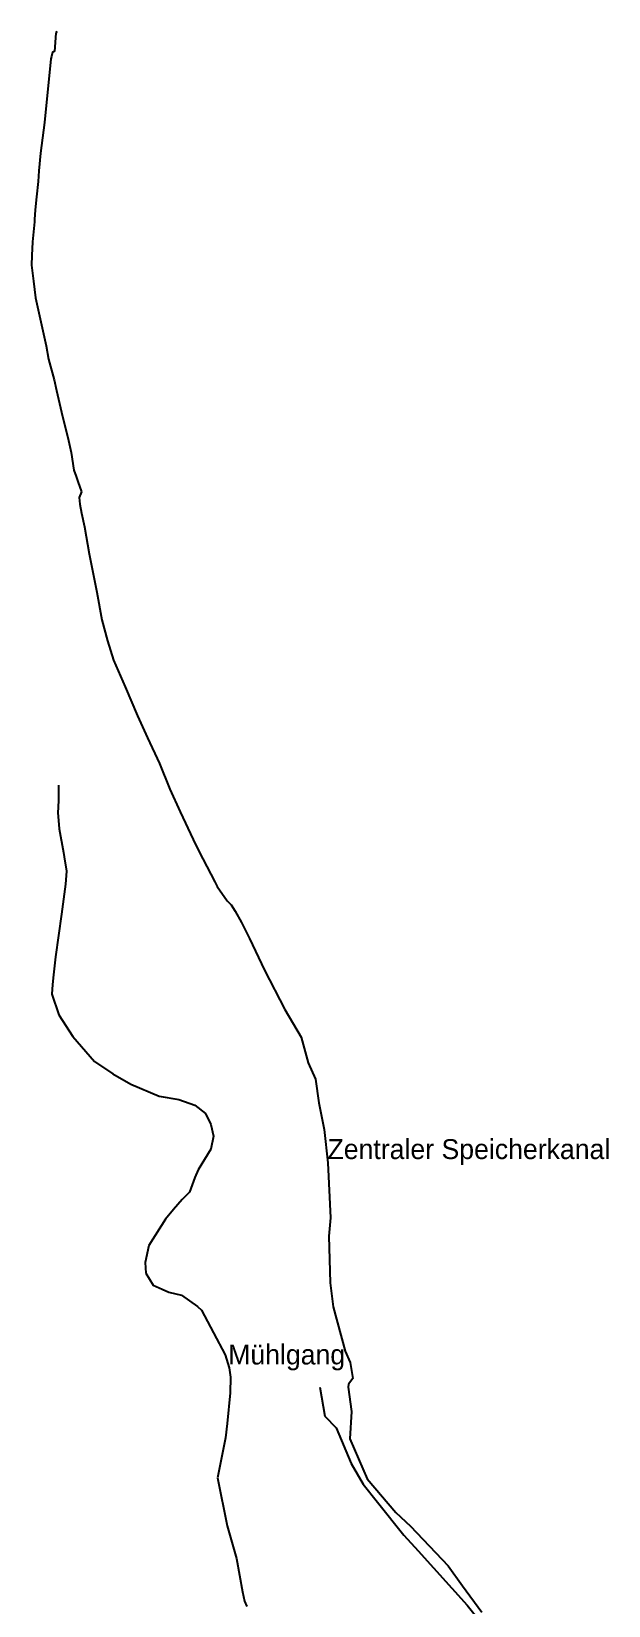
# Model space of a CAD drawing. Extents: x -3657 to 4700, y -7332 to 8131.
# Drawn here: x -356 to 902, y 4700 to 8131 of the extents above; entities that cross this region are included whole.
import ezdxf

# ---------------------------------------------------------------- set-up
doc = ezdxf.new("R2010")
doc.units = 0
for name, color, linetype in [('OSM_LABELS', 8, 'CONTINUOUS'), ('OSM_WATERWAY_CANAL', 4, 'CONTINUOUS'), ('OSM_WATERWAY_DRAIN', 4, 'CONTINUOUS'), ('OSM_WATERWAY_RIVER', 4, 'CONTINUOUS')]:
    doc.layers.add(name, color=color, linetype=linetype)

msp = doc.modelspace()

# ---------------------------------------------------------------- linework, layer by layer
at = {"layer": 'OSM_WATERWAY_CANAL'}
for p, q in [((-296.868484, 6487.895278), (-296.625781, 6455.715466)), ((-296.625781, 6455.715466), (-297.642099, 6439.358692)), ((-297.642099, 6439.358692), (-298.461221, 6428.305916)), ((-298.461221, 6428.305916), (-295.146811, 6392.72354)), ((-295.146811, 6392.72354), (-286.068211, 6341.029018)), ((-286.068211, 6341.029018), (-284.346538, 6331.610808)), ((-284.346538, 6331.610808), (-279.158767, 6300.509587)), ((-279.158767, 6300.509587), (-281.866419, 6271.965849)), ((-281.866419, 6271.965849), (-290.671979, 6206.683308)), ((-290.671979, 6206.683308), (-303.702084, 6113.424123)), ((-303.702084, 6113.424123), (-307.494314, 6074.728289)), ((-307.494314, 6074.728289), (-309.936511, 6053.779164)), ((-309.936511, 6053.779164), (-311.718859, 6032.329663)), ((-311.718859, 6032.329663), (-295.867335, 5987.551466)), ((-295.867335, 5987.551466), (-265.544658, 5940.382578)), ((-265.544658, 5940.382578), (-218.210035, 5885.741391)), ((-218.210035, 5885.741391), (-178.581224, 5858.865577)), ((-178.581224, 5858.865577), (-139.430235, 5835.970542)), ((-139.430235, 5835.970542), (-77.76098, 5809.93981)), ((-77.76098, 5809.93981), (-34.696408, 5802.778856)), ((-34.696408, 5802.778856), (0.525831, 5790.4251)), ((0.525831, 5790.4251), (23.923894, 5772.67839)), ((23.923894, 5772.67839), (34.974454, 5748.082072)), ((34.974454, 5748.082072), (40.988932, 5722.963138)), ((40.988932, 5722.963138), (35.23991, 5694.675149)), ((35.23991, 5694.675149), (7.753822, 5649.841354)), ((0.669935, 5633.150996), (-11.08598, 5601.037901)), ((7.753822, 5649.841354), (0.669935, 5633.150996)), ((-11.08598, 5601.037901), (-27.142284, 5584.61441)), ((-46.315803, 5562.786846), (-63.805571, 5541.793244)), ((-27.142284, 5584.61441), (-46.315803, 5562.786846)), ((-63.805571, 5541.793244), (-99.763502, 5484.939278)), ((-99.763502, 5484.939278), (-107.636173, 5447.366512)), ((-107.636173, 5447.366512), (-107.575497, 5435.991271)), ((-107.575497, 5435.991271), (-106.286139, 5424.61603)), ((-106.286139, 5424.61603), (-90.252587, 5398.018204)), ((-90.252587, 5398.018204), (-71.048731, 5389.378358)), ((-71.048731, 5389.378358), (-56.061836, 5383.029128)), ((-56.061836, 5383.029128), (-28.833619, 5376.691017)), ((-28.833619, 5376.691017), (6.03215, 5351.961265)), ((6.03215, 5351.961265), (14.716358, 5343.710602)), ((14.716358, 5343.710602), (41.163375, 5294.395652)), ((41.163375, 5294.395652), (66.374124, 5246.65967)), ((66.374124, 5246.65967), (75.24036, 5217.926901)), ((75.24036, 5217.926901), (77.697725, 5197.622707)), ((77.697725, 5197.622707), (77.250242, 5163.530343)), ((77.250242, 5163.530343), (70.575916, 5096.602116)), ((70.575916, 5096.602116), (66.882283, 5065.467537)), ((66.882283, 5065.467537), (49.60488, 4978.057205)), ((49.60488, 4978.057205), (70.629007, 4873.278226)), ((70.629007, 4873.278226), (90.818843, 4802.536013)), ((90.818843, 4802.536013), (104.546718, 4729.970204)), ((104.546718, 4729.970204), (108.619574, 4709.23235)), ((108.619574, 4709.23235), (113.602565, 4698.101738))]:
    msp.add_line(p, q, dxfattribs=at)
at = {"layer": 'OSM_WATERWAY_DRAIN'}
for p, q in [((-302.344465, 8126.886257), (-305.674044, 8087.100713)), ((-300.706221, 8130.689124), (-302.344465, 8126.886257)), ((-313.455701, 8071.36663), (-327.388356, 7932.395211)), ((-312.158758, 8076.448239), (-313.455701, 8071.36663)), ((-309.974433, 8085.588462), (-312.158758, 8076.448239)), ((-305.674044, 8087.100713), (-309.974433, 8085.588462)), ((-327.388356, 7932.395211), (-336.072565, 7865.455865)), ((-336.072565, 7865.455865), (-339.371805, 7827.049138)), ((-339.371805, 7827.049138), (-340.888698, 7803.909473)), ((-340.888698, 7803.909473), (-344.771942, 7770.617712)), ((-344.771942, 7770.617712), (-347.517517, 7742.218528)), ((-349.117838, 7720.746788), (-349.30745, 7715.687419)), ((-347.517517, 7742.218528), (-349.117838, 7720.746788)), ((-349.30745, 7715.687419), (-353.820204, 7671.976693)), ((-353.820204, 7671.976693), (-354.950289, 7642.554515)), ((-354.950289, 7642.554515), (-355.761826, 7621.483077)), ((-355.761826, 7621.483077), (-351.362839, 7586.545631)), ((-351.362839, 7586.545631), (-347.274814, 7550.451758)), ((-347.274814, 7550.451758), (-336.702075, 7504.194668)), ((-336.702075, 7504.194668), (-323.96018, 7445.394791)), ((-323.96018, 7445.394791), (-318.681395, 7416.295079)), ((-318.681395, 7416.295079), (-306.106358, 7371.77263)), ((-306.106358, 7371.77263), (-301.259887, 7348.388337)), ((-301.259887, 7348.388337), (-288.290458, 7291.300861)), ((-288.290458, 7291.300861), (-276.762077, 7245.644225)), ((-276.762077, 7245.644225), (-269.147278, 7213.064111)), ((-269.147278, 7213.064111), (-263.549945, 7174.624025)), ((-263.549945, 7174.624025), (-258.665552, 7160.49115)), ((-258.665552, 7160.49115), (-254.835399, 7149.638525)), ((-254.835399, 7149.638525), (-246.72761, 7127.010357)), ((-246.72761, 7127.010357), (-251.490652, 7115.134739)), ((-251.490652, 7115.134739), (-250.595685, 7100.534845)), ((-250.595685, 7100.534845), (-246.416647, 7080.564237)), ((-246.416647, 7080.564237), (-240.409754, 7050.875191)), ((-240.409754, 7050.875191), (-229.69291, 6992.442257)), ((-229.69291, 6992.442257), (-213.575929, 6908.957106)), ((-213.575929, 6908.957106), (-202.730149, 6847.966689)), ((-202.730149, 6847.966689), (-189.722798, 6802.543561)), ((-189.722798, 6802.543561), (-177.200852, 6760.645313)), ((-177.200852, 6760.645313), (-151.899089, 6702.379172)), ((-151.899089, 6702.379172), (-124.299234, 6639.087019)), ((-124.299234, 6639.087019), (-102.926222, 6590.795063)), ((-102.926222, 6590.795063), (-76.888766, 6534.941851)), ((-76.888766, 6534.941851), (-54.112629, 6478.999683)), ((-54.112629, 6478.999683), (-31.336491, 6430.018318)), ((-31.336491, 6430.018318), (-3.645623, 6369.317008)), ((-3.645623, 6369.317008), (8.823231, 6344.097998)), ((8.823231, 6344.097998), (44.136484, 6276.936263)), ((44.136484, 6276.936263), (49.301502, 6267.273424)), ((49.301502, 6267.273424), (71.121997, 6236.027649)), ((71.121997, 6236.027649), (79.722776, 6226.943024)), ((79.722776, 6226.943024), (88.315971, 6213.010299)), ((88.315971, 6213.010299), (102.096937, 6188.269428)), ((102.096937, 6188.269428), (119.692888, 6154.021391)), ((119.692888, 6154.021391), (152.033031, 6084.724712)), ((152.033031, 6084.724712), (196.288363, 5998.726556)), ((196.288363, 5998.726556), (231.988423, 5938.414428)), ((231.988423, 5938.414428), (247.377295, 5883.028235)), ((247.377295, 5883.028235), (263.14539, 5847.456978)), ((263.14539, 5847.456978), (270.365797, 5795.606784)), ((270.365797, 5795.606784), (282.167219, 5737.285045)), ((282.167219, 5737.285045), (290.502542, 5664.541324)), ((290.502542, 5664.541324), (296.198473, 5544.784388)), ((296.198473, 5544.784388), (292.254553, 5505.198994)), ((292.254553, 5505.198994), (295.386935, 5403.133171)), ((295.386935, 5403.133171), (301.985417, 5351.227379)), ((301.985417, 5351.227379), (327.856014, 5254.09861)), ((327.856014, 5254.09861), (338.891406, 5229.34662)), ((338.891406, 5229.34662), (345.042404, 5194.7094)), ((335.326709, 5182.566914), (334.901979, 5175.739546)), ((345.042404, 5194.7094), (335.326709, 5182.566914)), ((334.901979, 5175.739546), (341.492876, 5123.010911)), ((341.492876, 5123.010911), (338.231558, 5063.265877)), ((338.231558, 5063.265877), (375.668459, 4975.96674)), ((375.668459, 4975.96674), (438.498137, 4902.589208)), ((438.498137, 4902.589208), (470.201185, 4872.510981)), ((470.201185, 4872.510981), (552.280226, 4786.757453)), ((552.280226, 4786.757453), (583.755741, 4742.524111)), ((583.755741, 4742.524111), (625.955684, 4685.303202))]:
    msp.add_line(p, q, dxfattribs=at)
at = {"layer": 'OSM_WATERWAY_RIVER'}
for p, q in [((273.065865, 5176.106489), (283.737203, 5112.536349)), ((283.737203, 5112.536349), (308.386702, 5087.239504)), ((308.386702, 5087.239504), (340.999886, 5009.214023)), ((340.999886, 5009.214023), (367.13594, 4964.346871)), ((367.13594, 4964.346871), (398.186725, 4925.317451)), ((398.186725, 4925.317451), (456.185101, 4853.363214)), ((456.185101, 4853.363214), (487.357237, 4819.026221)), ((487.357237, 4819.026221), (594.009933, 4700.981687)), ((594.009933, 4700.981687), (614.169431, 4675.284539))]:
    msp.add_line(p, q, dxfattribs=at)

# ---------------------------------------------------------------- texts
at = {"layer": 'OSM_LABELS'}
for s, p in [('Zentraler Speicherkanal', (289.535572, 5672.980226)), ('Mühlgang', (72.972078, 5225.277711))]:
    msp.add_text(s, height=43.418293, dxfattribs=at).set_placement(p)

doc.saveas('drawing.dxf')
